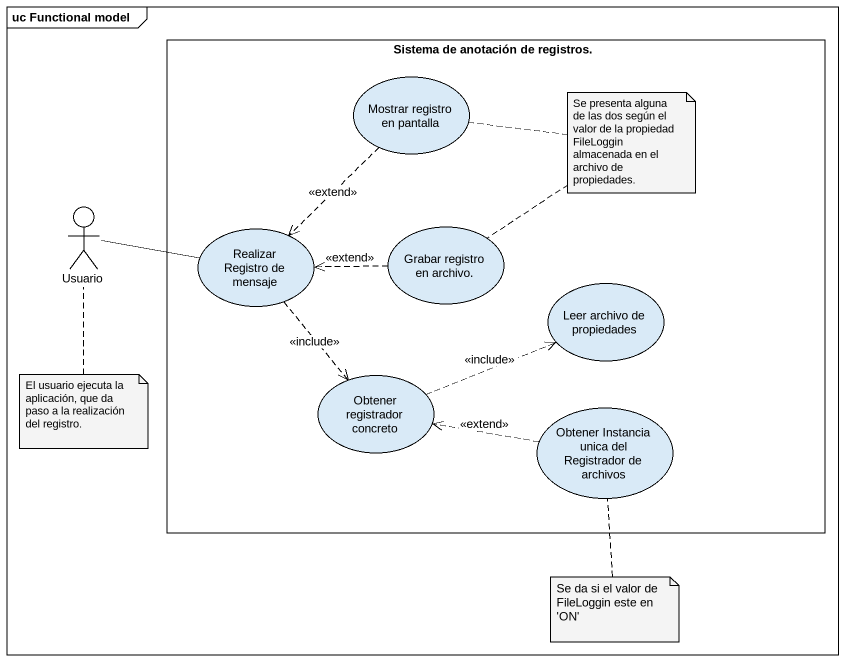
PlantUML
@startuml
mainframe uc Functional model
rectangle "Sistema de anotación de registros." as Sistema_de_anotación_de {
  usecase "Mostrar registro en pantalla" as Mostrar_registro_en_pantalla
  usecase "Realizar Registro de mensaje" as Realizar_Registro_de_mensaje
  usecase "Grabar registro en archivo." as Grabar_registro_en_archivo
  usecase "Leer archivo de propiedades" as Leer_archivo_de_propiedades
  usecase "Obtener registrador concreto" as Obtener_registrador_concreto
  usecase "Obtener Instancia unica del Registrador de archivos" as Obtener_Instancia_unica_del
}
actor Usuario
Mostrar_registro_en_pantalla ..> Realizar_Registro_de_mensaje : <<extend>>
Usuario -right- Realizar_Registro_de_mensaje
Realizar_Registro_de_mensaje ..> Obtener_registrador_concreto : <<include>>
Grabar_registro_en_archivo .left.> Realizar_Registro_de_mensaje : <<extend>>
Obtener_registrador_concreto .right.> Leer_archivo_de_propiedades : <<include>>
Obtener_Instancia_unica_del .left.> Obtener_registrador_concreto : <<extend>>
note as N1
  Se presenta alguna de las dos según el valor de la propiedad FileLoggin almacenada en el archivo de propiedades.
end note
N1 .. Mostrar_registro_en_pantalla
N1 .. Grabar_registro_en_archivo
note bottom of Usuario : El usuario ejecuta la aplicación, que da paso a la realización del registro.
note bottom of Obtener_Instancia_unica_del : Se da si el valor de FileLoggin este en 'ON'
@enduml
